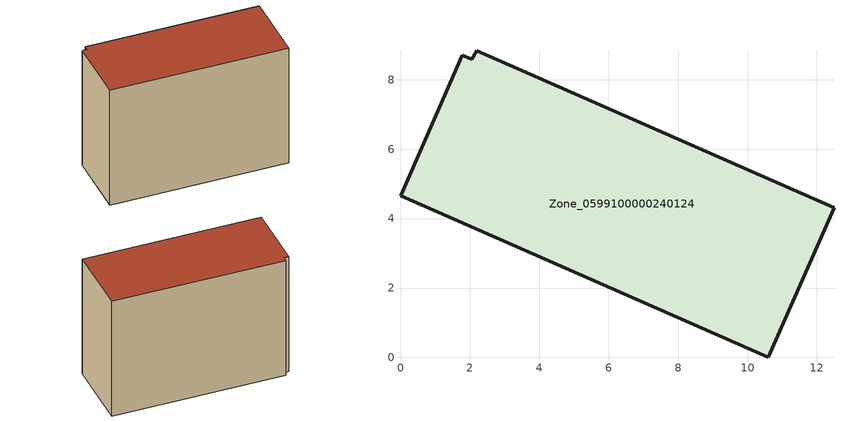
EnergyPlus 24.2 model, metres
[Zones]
Zone_0599100000240124
 floor ground (C_G): 1.78,8.71 2.06,8.6 2.2,8.84 12.49,4.31 10.6,0 0,4.65 z0
 wall outside (C_F): 10.6,0 12.49,4.31 2.2,8.84 2.06,8.6 1.78,8.71 0,4.65 10.6,0 z0:8.45
 roof outside (C_R): 2.06,8.6 1.78,8.71 0,4.65 10.6,0 12.49,4.31 2.2,8.84 z8.45
[BUILDING]
Pand.0599100000240124: North Axis=0; Terrain=City; Loads Convergence Tolerance Value=0.04; Temperature Convergence Tolerance Value=0.4; Solar Distribution=FullExterior; Maximum Number of Warmup Days=25; Minimum Number of Warmup Days=1
[Site:Location]
Rotterdam.The.Hague.AP_ZH_NLD Design_Conditions: Latitude=51.96; Longitude=4.45; Time Zone=1; Elevation=-4.5
[SITE:GROUNDTEMPERATURE:BUILDINGSURFACE]
18, 18, 18, 18, 18, 18, 18, 18, 18, 18, 18, 18
[MATERIAL] Thermal Absorptance=0.9; Solar Absorptance=0.7; Visible Absorptance=0.7
Name | Roughness | Thickness | Conductivity | Density | Specific Heat
G.TI.1946-1964 | MediumSmooth | 0.15 | 1 | 540 | 1210
F.TI.1946-1964 | Rough | 0.3 | 0.857143 | 1920 | 840
R.TI.1946-1964 | MediumRough | 0.2 | 0.277778 | 1500 | 1000
[CONSTRUCTION]
C_G: G.TI.1946-1964
C_F: F.TI.1946-1964
C_R: R.TI.1946-1964
[ZONE]
Zone_0599100000240124: Type=1; Multiplier=1; Ceiling Height=Autocalculate; Volume=Autocalculate; Floor Area=autocalculate; Part of Total Floor Area=Yes
[ZONEINFILTRATION:DESIGNFLOWRATE]
Infil_Zone_0599100000240124: Zone or ZoneList or Space or SpaceList=Zone_0599100000240124; Schedule=AlwaysOn; Design Flow Rate Calculation Method=Flow/Area; Flow Rate per Floor Area=0.003; Constant Term Coefficient=1; Temperature Term Coefficient=0; Velocity Term Coefficient=0; Velocity Squared Term Coefficient=0
[HVACTEMPLATE:ZONE:IDEALLOADSAIRSYSTEM]
Zone_0599100000240124: Maximum Heating Supply Air Temperature=50; Minimum Cooling Supply Air Temperature=13; Maximum Heating Supply Air Humidity Ratio=0.0156; Minimum Cooling Supply Air Humidity Ratio=0.0077; Heating Limit=NoLimit; Cooling Limit=NoLimit; Dehumidification Control Type=ConstantSensibleHeatRatio; Cooling Sensible Heat Ratio=0.7; Dehumidification Setpoint=60; Humidification Control Type=None; Humidification Setpoint=30; Outdoor Air Method=None; Outdoor Air Flow Rate per Person=0.00944; Outdoor Air Flow Rate per Zone Floor Area=0; Outdoor Air Flow Rate per Zone=0; Demand Controlled Ventilation Type=None; Outdoor Air Economizer Type=NoEconomizer; Heat Recovery Type=None; Sensible Heat Recovery Effectiveness=0.7; Latent Heat Recovery Effectiveness=0.65
[ZONECONTROL:THERMOSTAT]
ThermostatControl_Zone_0599100000240124: Zone or ZoneList=Zone_0599100000240124; Control Type Schedule=DualSetpointControlType; Control 1=Thermostat_Zone_0599100000240124; Temperature Difference Between Cutout And Setpoint=0
[THERMOSTATSETPOINT:DUALSETPOINT]
Thermostat_Zone_0599100000240124: Heating Setpoint Temperature Schedule=HeatingSetpoint_Zone_0599100000240124; Cooling Setpoint Temperature Schedule=CoolingSetpoint_Zone_0599100000240124
[SCHEDULE:COMPACT]
HeatingSetpoint_Zone_0599100000240124: Through: 12/31, For: AllDays, Until: 24:00, 21
CoolingSetpoint_Zone_0599100000240124: Through: 12/31, For: AllDays, Until: 24:00, 24
DualSetpointControlType: Through: 12/31, For: AllDays, Until: 24:00, 4
AlwaysOn: Through: 12/31, For: AllDays, Until: 24:00, 1
